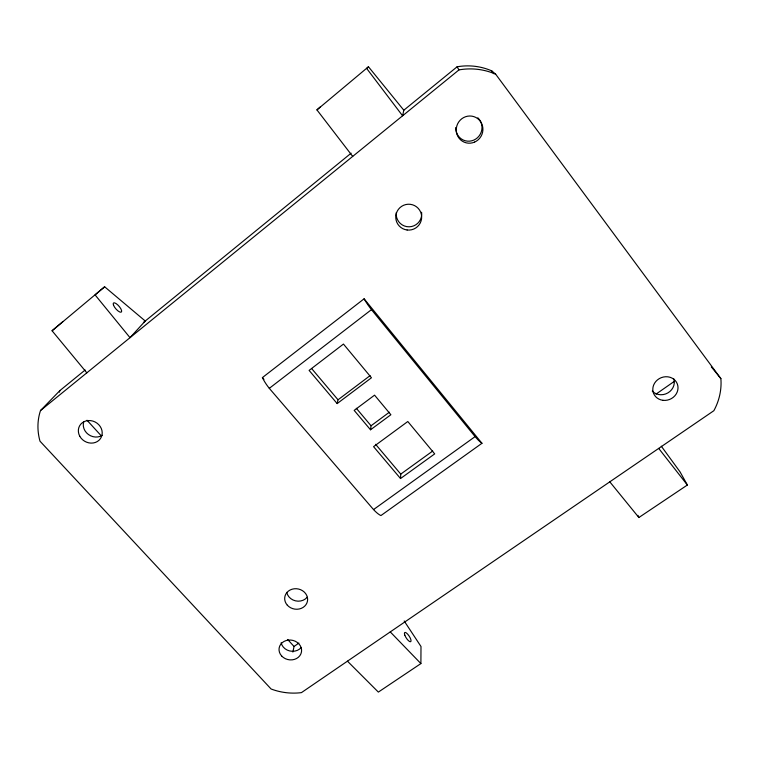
<?xml version="1.0" encoding="UTF-8"?>
<svg xmlns="http://www.w3.org/2000/svg" width="759" height="759" viewBox="0 0 759 759"><rect width="100%" height="100%" fill="white"/><g stroke="black" fill="none" stroke-linecap="round" stroke-linejoin="round"><path stroke-width="1.14" d="M347.451 661.174L378.352 692.094L420.894 663.584L420.998 646.507L404.196 620.995M400.524 478.54L373.57 446.653L407.801 421.52L434.698 453.891L400.524 478.54L400.761 474.109L375.591 444.3M370.515 429.793L390.876 414.737L374.557 395.154L354.178 410.391L370.515 429.793L371.047 425.771L389.376 412.203M292.879 652.057L294.037 646.469L298.885 643.082M403.816 110.216L402.593 115.795L366.654 68.433L368.466 66.764L403.816 110.216L457.07 66.811A63.538 61.659 -66.6 0 1 491.69 70.853L495.655 74.183L720.879 378.627A62.931 57.523 -23.2 0 1 713.858 410.704L301.437 692.625A55.957 48.956 10.6 0 1 271.105 689.001L39.999 441.197A60.274 54.05 29.7 0 1 40.512 410.534L59.885 390.591L85.15 370.003M337.157 403.589L371.455 377.773L343.457 344.064L309.112 370.401L337.157 403.589L338.021 399.803L370.098 375.629M352.698 156.411L316.93 109.894L320.241 106.972M86.839 372.83L52.067 330.763L62.75 321.712M104.638 286.779L95.074 294.9L130.017 337.679L145.244 321.01L104.638 286.779L52.067 330.763M316.93 109.894L368.466 66.764M143.413 322.509L351.132 153.176M40.512 410.534L458.977 69.894A67.153 65.236 -64.9 0 1 495.655 74.183M262.405 377.593L364.092 298.809L481.965 443.284L380.933 515.56A18.377 5.161 54.4 0 1 373.532 509.574L269.303 388.342A18.956 5.493 52.1 0 1 262.405 377.593L263.942 379.386M269.303 388.342L371.455 309.653A19.459 3.548 52.6 0 1 364.092 298.809M400.761 474.109L432.725 451.026M373.532 509.574L475.096 436.624A18.861 3.33 54 0 0 481.965 443.284M656.042 394.101L674.485 381.246M609.8 481.832L638.869 517.524L687.369 485.02L680.007 471.813L661.307 446.207M390.259 631.905L420.894 663.584M87.019 420.249L101.402 435.97M287.642 639.476L294.037 646.469M311.75 368.684L338.021 399.803M356.332 408.295L371.047 425.771M371.455 309.653L475.096 436.624M711.325 366.891L720.879 378.627M658.698 448.408L687.369 485.02M491.69 70.853L493.805 73.718M457.07 66.811L458.977 69.894M637.949 515.37L638.869 517.524M421.596 212.264A12.77 12.732 -39 0 1 409.101 226.808A12.77 12.732 -39 0 1 396.283 212.624M673.622 378.551A12.59 11.508 -23.7 0 1 667.92 392.887A12.59 11.508 -23.7 0 1 652.256 391.046M307.158 597.248A11.366 10.114 11 0 1 295.441 600.834A11.366 10.114 11 0 1 286.76 592.371M477.819 117.787A13.463 13.055 -66.3 0 1 473.844 140.092A13.463 13.055 -66.3 0 1 455.77 127.493M102.285 435.286A12.059 10.825 30.1 0 1 88.405 434.49A12.059 10.825 30.1 0 1 83.756 421.729M301.228 647.503A11.186 9.791 10.5 0 1 289.71 650.956A11.186 9.791 10.5 0 1 281.153 642.731M59.392 392.147A57.219 51.716 30.3 0 1 59.885 390.591M407.118 229.996A12.969 12.931 -30.6 0 0 420.638 212.074A12.969 12.931 -30.6 0 0 398.371 209.389A12.969 12.931 -30.6 0 0 407.118 229.996M404.822 635.217A5.474 1.736 56.9 0 0 410.581 641.734A5.474 1.736 56.9 0 0 407.792 634.296A5.474 1.736 56.9 0 0 404.822 635.217M79.752 436.178A12.239 10.958 29.9 0 0 100.406 438.683A12.239 10.958 29.9 0 0 90.672 420.628A12.239 10.958 29.9 0 0 79.752 436.178M474.593 142.094A13.671 13.264 -65.9 0 0 477.781 118.689A13.671 13.264 -65.9 0 0 456.377 128.034A13.671 13.264 -65.9 0 0 474.593 142.094M287.329 605.198A11.527 10.228 11 0 0 306.921 602.959A11.527 10.228 11 0 0 294.207 588.785A11.527 10.228 11 0 0 287.329 605.198M662.986 400.316A12.78 11.66 -23.4 0 0 677.341 383.988A12.78 11.66 -23.4 0 0 655.909 381.397A12.78 11.66 -23.4 0 0 662.986 400.316M281.646 655.966A11.338 9.895 10.5 0 0 300.915 653.841A11.338 9.895 10.5 0 0 288.382 640.093A11.338 9.895 10.5 0 0 281.646 655.966M113.575 305.365A5.996 2.059 48.9 0 0 120.88 312.234A5.996 2.059 48.9 0 0 117.816 304.957A5.996 2.059 48.9 0 0 113.575 305.365"/></g></svg>
